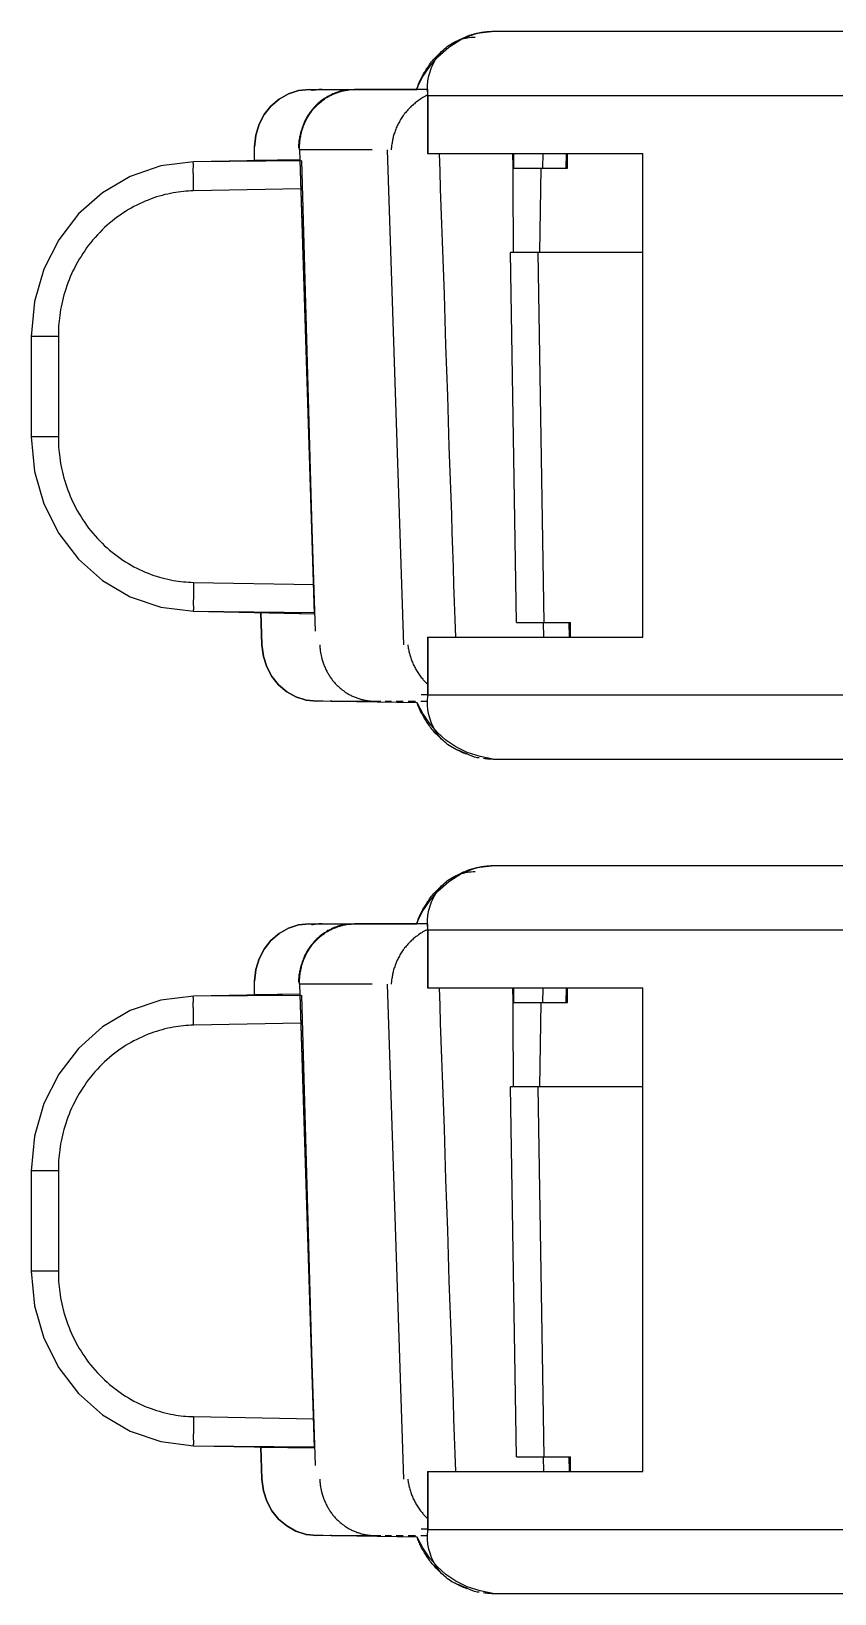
# Model space of a CAD drawing. Header units: metres. Extents: x 0 to 3575, y 0 to 842.
# Drawn here: x 240.24 to 248.7, y 361.68 to 378.13 of the extents above; entities that cross this region are included whole.
import ezdxf

# ---------------------------------------------------------------- set-up
doc = ezdxf.new("R2010")
doc.units = ezdxf.units.M
doc.layers.add('SCHEMATICS', color=7, linetype='Continuous')

msp = doc.modelspace()

# ---------------------------------------------------------------- linework, layer by layer
at = {"layer": 'SCHEMATICS', "color": 7}
for p, q in [((245.115, 378.129), (301.421, 378.129)), ((245.115, 378.129), (301.421, 378.129)), ((243.168, 377.516), (244.296, 377.516)), ((244.409, 377.516), (243.642, 377.516)), ((244.412, 377.453), (244.409, 377.521)), ((244.409, 377.518), (244.409, 376.84)), ((244.412, 377.453), (244.412, 376.84)), ((244.412, 377.453), (256, 377.453)), ((242.587, 376.766), (242.59, 376.913)), ((242.587, 376.766), (242.59, 376.913)), ((243.064, 376.881), (243.228, 371.812)), ((243.827, 376.881), (243.064, 376.881)), ((244.16, 371.669), (243.988, 376.881)), ((243.068, 376.775), (241.947, 376.754)), ((243.087, 376.764), (241.947, 376.754)), ((242.592, 376.768), (242.587, 376.766)), ((243.068, 376.775), (242.592, 376.768)), ((243.221, 371.997), (243.068, 376.775)), ((243.221, 372.009), (243.087, 376.764)), ((244.409, 376.84), (246.675, 376.84)), ((245.317, 376.687), (245.882, 376.687)), ((245.592, 375.798), (245.607, 376.687)), ((245.625, 376.687), (245.627, 376.84)), ((245.87, 376.687), (245.873, 376.84)), ((245.882, 376.687), (245.883, 376.84)), ((246.675, 371.751), (246.675, 376.84)), ((243.076, 376.468), (241.947, 376.447)), ((245.345, 371.905), (245.283, 375.798)), ((246.675, 375.798), (245.283, 375.798)), ((245.638, 371.905), (245.576, 375.798)), ((240.239, 374.915), (240.239, 373.86)), ((240.239, 374.915), (240.239, 373.86)), ((240.524, 374.915), (240.239, 374.915)), ((240.524, 374.915), (240.524, 373.86)), ((240.524, 373.86), (240.239, 373.86)), ((241.947, 372.327), (243.212, 372.303)), ((241.947, 372.022), (243.221, 372.009)), ((241.947, 372.022), (243.221, 371.997)), ((242.667, 371.669), (242.656, 372.008)), ((242.656, 372.008), (243.221, 371.997)), ((242.656, 372.008), (242.667, 371.669)), ((244.409, 371.751), (244.409, 371.138)), ((244.409, 371.751), (246.675, 371.751)), ((244.412, 371.751), (244.412, 371.138)), ((245.345, 371.905), (245.913, 371.905)), ((245.627, 371.905), (245.63, 371.751)), ((245.904, 371.751), (245.902, 371.905)), ((245.916, 371.751), (245.913, 371.905)), ((244.409, 371.144), (244.342, 371.144)), ((244.409, 371.07), (244.412, 371.138)), ((256, 371.138), (244.412, 371.138)), ((244.301, 371.06), (243.245, 371.076)), ((243.311, 371.076), (243.245, 371.076)), ((243.394, 371.076), (243.919, 371.076)), ((243.964, 371.076), (244.032, 371.076)), ((244.079, 371.076), (244.154, 371.076)), ((244.206, 371.076), (244.285, 371.076)), ((244.34, 371.076), (244.409, 371.076)), ((301.421, 370.463), (245.115, 370.463)), ((301.421, 370.463), (245.115, 370.463)), ((245.115, 369.346), (301.421, 369.346)), ((245.115, 369.346), (301.421, 369.346)), ((243.168, 368.732), (244.296, 368.732)), ((244.409, 368.732), (243.642, 368.732)), ((244.412, 368.67), (244.409, 368.737)), ((244.409, 368.733), (244.409, 368.057)), ((244.412, 368.67), (244.412, 368.057)), ((244.412, 368.67), (256, 368.67)), ((243.068, 367.991), (241.947, 367.971)), ((243.087, 367.979), (241.947, 367.971)), ((242.587, 367.982), (242.59, 368.129)), ((242.587, 367.982), (242.59, 368.129)), ((242.592, 367.983), (242.587, 367.982)), ((243.068, 367.991), (242.592, 367.983)), ((243.064, 368.097), (243.228, 363.028)), ((243.827, 368.097), (243.064, 368.097)), ((243.221, 363.214), (243.068, 367.991)), ((243.221, 363.226), (243.087, 367.979)), ((244.16, 362.886), (243.988, 368.097)), ((244.409, 368.057), (246.675, 368.057)), ((245.625, 367.904), (245.627, 368.055)), ((245.87, 367.904), (245.873, 368.057)), ((245.882, 367.904), (245.883, 368.057)), ((246.675, 362.968), (246.675, 368.057)), ((245.317, 367.904), (245.882, 367.904)), ((245.592, 367.015), (245.607, 367.904)), ((243.076, 367.685), (241.947, 367.665)), ((245.345, 363.121), (245.283, 367.015)), ((246.675, 367.015), (245.283, 367.015)), ((245.638, 363.121), (245.576, 367.015)), ((240.239, 366.131), (240.239, 365.076)), ((240.239, 366.131), (240.239, 365.076)), ((240.524, 366.131), (240.239, 366.131)), ((240.524, 366.131), (240.524, 365.076)), ((240.524, 365.076), (240.239, 365.076)), ((241.947, 363.544), (243.212, 363.521)), ((241.947, 363.238), (243.221, 363.226)), ((241.947, 363.238), (243.221, 363.214)), ((242.667, 362.885), (242.656, 363.224)), ((242.656, 363.224), (243.221, 363.214)), ((242.656, 363.224), (242.667, 362.885)), ((245.345, 363.121), (245.913, 363.121)), ((245.627, 363.121), (245.63, 362.968)), ((245.904, 362.968), (245.902, 363.121)), ((245.916, 362.968), (245.913, 363.121)), ((244.409, 362.968), (244.409, 362.353)), ((244.409, 362.968), (246.675, 362.968)), ((244.412, 362.968), (244.412, 362.353)), ((244.301, 362.276), (243.245, 362.292)), ((243.311, 362.292), (243.245, 362.292)), ((243.394, 362.292), (243.919, 362.292)), ((243.964, 362.292), (244.032, 362.292)), ((244.079, 362.292), (244.154, 362.292)), ((244.206, 362.292), (244.285, 362.292)), ((244.34, 362.292), (244.409, 362.292)), ((244.409, 362.36), (244.342, 362.36)), ((244.409, 362.286), (244.412, 362.353)), ((256, 362.353), (244.412, 362.353)), ((301.421, 361.68), (245.115, 361.68)), ((301.421, 361.68), (245.115, 361.68))]:
    msp.add_line(p, q, dxfattribs=at)
for points in [[(244.296, 377.516), (244.318, 377.57), (244.362, 377.653), (244.43, 377.754), (244.52, 377.86), (244.633, 377.962), (244.77, 378.048), (244.93, 378.107), (245.115, 378.129)], [(244.605, 377.958), (244.621, 377.97), (244.638, 377.982), (244.655, 377.994), (244.673, 378.004), (244.692, 378.014), (244.71, 378.023), (244.729, 378.031), (244.749, 378.039)], [(244.728, 378.032), (244.743, 378.039), (244.758, 378.047), (244.774, 378.054), (244.789, 378.061), (244.805, 378.068), (244.82, 378.074), (244.835, 378.08), (244.851, 378.086)], [(244.749, 378.039), (244.768, 378.045), (244.788, 378.051), (244.808, 378.055), (244.829, 378.059), (244.849, 378.063), (244.87, 378.065), (244.891, 378.066), (244.912, 378.067)], [(244.851, 378.086), (244.859, 378.088), (244.868, 378.091), (244.876, 378.093), (244.884, 378.096), (244.892, 378.098), (244.9, 378.1), (244.908, 378.101), (244.916, 378.103)], [(244.916, 378.103), (244.924, 378.105), (244.932, 378.107), (244.941, 378.109), (244.949, 378.111), (244.957, 378.113), (244.965, 378.115), (244.973, 378.117), (244.982, 378.119)], [(244.982, 378.119), (244.99, 378.119), (244.999, 378.12), (245.007, 378.121), (245.015, 378.122), (245.023, 378.123), (245.031, 378.124), (245.039, 378.125), (245.048, 378.126)], [(245.048, 378.126), (245.056, 378.126), (245.064, 378.127), (245.073, 378.127), (245.081, 378.127), (245.089, 378.128), (245.098, 378.128), (245.106, 378.129), (245.115, 378.129)], [(244.422, 377.764), (244.432, 377.778), (244.442, 377.791), (244.452, 377.805), (244.463, 377.818), (244.474, 377.831), (244.486, 377.844), (244.498, 377.857), (244.51, 377.869)], [(244.494, 377.83), (244.505, 377.848), (244.517, 377.865), (244.53, 377.882), (244.544, 377.898), (244.558, 377.914), (244.573, 377.929), (244.589, 377.944), (244.605, 377.958)], [(244.51, 377.869), (244.519, 377.878), (244.528, 377.886), (244.536, 377.895), (244.545, 377.903), (244.554, 377.911), (244.563, 377.919), (244.572, 377.927), (244.581, 377.935)], [(244.349, 377.644), (244.353, 377.652), (244.357, 377.659), (244.361, 377.667), (244.365, 377.675), (244.369, 377.682), (244.373, 377.69), (244.378, 377.697), (244.382, 377.705)], [(244.382, 377.705), (244.387, 377.712), (244.392, 377.72), (244.397, 377.727), (244.402, 377.735), (244.407, 377.742), (244.412, 377.749), (244.417, 377.757), (244.422, 377.764)], [(244.424, 377.658), (244.43, 377.681), (244.436, 377.703), (244.444, 377.725), (244.452, 377.747), (244.461, 377.768), (244.471, 377.789), (244.482, 377.81), (244.494, 377.83)], [(242.59, 376.913), (242.603, 377.035), (242.637, 377.149), (242.691, 377.251), (242.762, 377.34), (242.847, 377.414), (242.945, 377.469), (243.053, 377.504), (243.168, 377.516)], [(243.168, 377.516), (243.053, 377.504), (242.945, 377.469), (242.847, 377.414), (242.762, 377.34), (242.691, 377.251), (242.637, 377.149), (242.603, 377.035), (242.59, 376.913)], [(243.244, 377.512), (243.238, 377.511), (243.231, 377.51), (243.224, 377.51), (243.217, 377.509), (243.21, 377.508), (243.203, 377.507), (243.196, 377.505), (243.189, 377.504)], [(243.3, 377.516), (243.293, 377.516), (243.286, 377.516), (243.279, 377.515), (243.272, 377.515), (243.265, 377.514), (243.258, 377.513), (243.251, 377.513), (243.244, 377.512)], [(243.517, 377.501), (243.522, 377.502), (243.527, 377.503), (243.532, 377.504), (243.537, 377.505), (243.543, 377.506), (243.548, 377.507), (243.553, 377.508), (243.558, 377.509)], [(243.576, 377.512), (243.569, 377.511), (243.562, 377.51), (243.555, 377.51), (243.548, 377.509), (243.542, 377.508), (243.535, 377.507), (243.528, 377.505), (243.521, 377.504)], [(243.558, 377.509), (243.568, 377.51), (243.577, 377.511), (243.586, 377.512), (243.595, 377.514), (243.605, 377.514), (243.614, 377.515), (243.624, 377.516), (243.633, 377.516)], [(244.296, 377.516), (244.299, 377.524), (244.301, 377.532), (244.304, 377.54), (244.307, 377.548), (244.31, 377.556), (244.313, 377.564), (244.316, 377.573), (244.32, 377.581)], [(244.32, 377.581), (244.323, 377.589), (244.327, 377.597), (244.33, 377.605), (244.334, 377.613), (244.338, 377.621), (244.341, 377.629), (244.345, 377.636), (244.349, 377.644)], [(244.409, 377.521), (244.409, 377.538), (244.41, 377.556), (244.411, 377.573), (244.412, 377.59), (244.414, 377.607), (244.417, 377.624), (244.42, 377.641), (244.424, 377.658)], [(243.197, 377.295), (243.204, 377.304), (243.211, 377.312), (243.218, 377.32), (243.225, 377.328), (243.233, 377.336), (243.241, 377.344), (243.249, 377.351), (243.256, 377.359)], [(243.314, 377.414), (243.303, 377.406), (243.291, 377.397), (243.28, 377.388), (243.269, 377.379), (243.259, 377.37), (243.248, 377.36), (243.237, 377.35), (243.226, 377.34)], [(243.256, 377.359), (243.264, 377.366), (243.272, 377.373), (243.28, 377.38), (243.289, 377.387), (243.297, 377.394), (243.306, 377.401), (243.315, 377.407), (243.324, 377.414)], [(243.413, 377.469), (243.401, 377.463), (243.388, 377.457), (243.375, 377.45), (243.362, 377.443), (243.35, 377.436), (243.338, 377.429), (243.326, 377.422), (243.314, 377.414)], [(243.324, 377.414), (243.333, 377.42), (243.341, 377.426), (243.35, 377.431), (243.359, 377.437), (243.369, 377.442), (243.378, 377.447), (243.388, 377.452), (243.397, 377.457)], [(243.397, 377.457), (243.407, 377.462), (243.416, 377.467), (243.426, 377.471), (243.436, 377.475), (243.446, 377.479), (243.455, 377.482), (243.465, 377.485), (243.474, 377.488)], [(243.521, 377.504), (243.507, 377.501), (243.494, 377.497), (243.48, 377.493), (243.467, 377.489), (243.453, 377.484), (243.44, 377.48), (243.427, 377.474), (243.413, 377.469)], [(243.474, 377.488), (243.48, 377.49), (243.486, 377.492), (243.491, 377.494), (243.497, 377.496), (243.502, 377.497), (243.507, 377.498), (243.512, 377.5), (243.517, 377.501)], [(244.303, 377.391), (244.292, 377.383), (244.281, 377.374), (244.271, 377.366), (244.26, 377.357), (244.25, 377.348), (244.239, 377.339), (244.229, 377.329), (244.219, 377.319)], [(244.4, 377.451), (244.387, 377.444), (244.375, 377.438), (244.362, 377.431), (244.35, 377.423), (244.338, 377.416), (244.326, 377.408), (244.314, 377.399), (244.303, 377.391)], [(244.409, 377.453), (244.408, 377.453), (244.407, 377.452), (244.405, 377.452), (244.404, 377.452), (244.403, 377.451), (244.402, 377.451), (244.401, 377.451), (244.4, 377.451)], [(243.155, 377.248), (243.147, 377.236), (243.14, 377.223), (243.132, 377.21), (243.125, 377.197), (243.119, 377.184), (243.113, 377.171), (243.107, 377.158), (243.101, 377.144)], [(243.109, 377.143), (243.114, 377.153), (243.118, 377.163), (243.123, 377.173), (243.127, 377.183), (243.132, 377.193), (243.137, 377.202), (243.142, 377.212), (243.147, 377.221)], [(243.147, 377.221), (243.153, 377.231), (243.159, 377.241), (243.165, 377.25), (243.171, 377.259), (243.177, 377.268), (243.184, 377.277), (243.19, 377.286), (243.197, 377.295)], [(243.226, 377.34), (243.217, 377.329), (243.208, 377.318), (243.198, 377.307), (243.189, 377.296), (243.18, 377.284), (243.171, 377.272), (243.163, 377.26), (243.155, 377.248)], [(244.154, 377.24), (244.147, 377.23), (244.14, 377.219), (244.133, 377.209), (244.127, 377.198), (244.12, 377.187), (244.114, 377.176), (244.107, 377.165), (244.101, 377.154)], [(244.219, 377.319), (244.211, 377.31), (244.202, 377.3), (244.194, 377.291), (244.186, 377.281), (244.178, 377.271), (244.169, 377.261), (244.162, 377.25), (244.154, 377.24)], [(243.068, 377.03), (243.066, 377.023), (243.064, 377.015), (243.062, 377.007), (243.061, 377), (243.06, 376.992), (243.058, 376.984), (243.057, 376.977), (243.057, 376.969)], [(243.067, 376.969), (243.068, 376.981), (243.069, 376.992), (243.071, 377.003), (243.073, 377.014), (243.075, 377.025), (243.077, 377.036), (243.08, 377.047), (243.082, 377.057)], [(243.101, 377.144), (243.096, 377.13), (243.091, 377.116), (243.086, 377.102), (243.082, 377.087), (243.077, 377.073), (243.074, 377.059), (243.07, 377.044), (243.068, 377.03)], [(243.082, 377.057), (243.085, 377.068), (243.088, 377.079), (243.091, 377.09), (243.094, 377.1), (243.098, 377.111), (243.102, 377.122), (243.105, 377.133), (243.109, 377.143)], [(244.064, 377.064), (244.06, 377.053), (244.056, 377.042), (244.052, 377.03), (244.049, 377.019), (244.047, 377.008), (244.044, 376.996), (244.042, 376.985), (244.04, 376.973)], [(244.101, 377.154), (244.096, 377.143), (244.091, 377.133), (244.086, 377.122), (244.081, 377.111), (244.076, 377.099), (244.072, 377.088), (244.068, 377.076), (244.064, 377.064)], [(243.057, 376.969), (243.055, 376.96), (243.054, 376.952), (243.054, 376.943), (243.053, 376.935), (243.052, 376.926), (243.052, 376.918), (243.052, 376.91), (243.052, 376.901)], [(243.064, 376.881), (243.063, 376.892), (243.063, 376.903), (243.063, 376.914), (243.064, 376.925), (243.064, 376.936), (243.065, 376.947), (243.065, 376.958), (243.067, 376.969)], [(244.04, 376.973), (244.038, 376.962), (244.036, 376.95), (244.034, 376.939), (244.032, 376.927), (244.031, 376.916), (244.03, 376.904), (244.028, 376.893), (244.027, 376.881)], [(241.947, 376.754), (241.601, 376.712), (241.28, 376.601), (240.99, 376.429), (240.737, 376.205), (240.529, 375.934), (240.372, 375.623), (240.273, 375.282), (240.239, 374.915)], [(241.947, 376.754), (241.601, 376.712), (241.28, 376.601), (240.99, 376.429), (240.737, 376.205), (240.529, 375.934), (240.372, 375.623), (240.273, 375.282), (240.239, 374.915)], [(241.945, 376.738), (241.944, 376.741), (241.944, 376.744), (241.943, 376.747), (241.943, 376.749), (241.944, 376.751), (241.944, 376.753), (241.945, 376.754), (241.947, 376.754)], [(241.945, 376.628), (241.944, 376.637), (241.944, 376.646), (241.944, 376.655), (241.944, 376.663), (241.944, 376.672), (241.944, 376.68), (241.944, 376.688), (241.945, 376.695)], [(241.945, 376.695), (241.946, 376.7), (241.946, 376.705), (241.947, 376.71), (241.947, 376.715), (241.947, 376.72), (241.947, 376.726), (241.946, 376.732), (241.945, 376.738)], [(244.587, 375.358), (244.58, 375.543), (244.573, 375.728), (244.567, 375.914), (244.561, 376.099), (244.554, 376.284), (244.548, 376.47), (244.542, 376.655), (244.536, 376.84)], [(245.31, 376.687), (245.31, 376.706), (245.31, 376.726), (245.31, 376.745), (245.31, 376.764), (245.309, 376.783), (245.309, 376.802), (245.309, 376.821), (245.309, 376.84)], [(245.31, 376.657), (245.31, 376.661), (245.31, 376.664), (245.31, 376.668), (245.31, 376.672), (245.31, 376.675), (245.31, 376.679), (245.31, 376.683), (245.31, 376.687)], [(245.317, 376.687), (245.318, 376.706), (245.318, 376.726), (245.319, 376.745), (245.319, 376.764), (245.32, 376.783), (245.32, 376.802), (245.32, 376.821), (245.32, 376.84)], [(241.945, 376.543), (241.945, 376.554), (241.945, 376.564), (241.945, 376.574), (241.945, 376.585), (241.945, 376.595), (241.945, 376.606), (241.945, 376.617), (241.945, 376.628)], [(241.947, 376.447), (241.947, 376.459), (241.947, 376.471), (241.946, 376.483), (241.946, 376.495), (241.946, 376.508), (241.945, 376.52), (241.945, 376.532), (241.945, 376.543)], [(245.315, 375.798), (245.315, 375.905), (245.315, 376.013), (245.314, 376.12), (245.313, 376.228), (245.313, 376.335), (245.312, 376.442), (245.311, 376.55), (245.31, 376.657)], [(241.5, 376.363), (241.47, 376.352), (241.439, 376.34), (241.409, 376.327), (241.379, 376.313), (241.349, 376.298), (241.32, 376.283), (241.29, 376.267), (241.261, 376.251)], [(241.733, 376.426), (241.704, 376.421), (241.675, 376.415), (241.646, 376.409), (241.617, 376.401), (241.587, 376.393), (241.558, 376.384), (241.529, 376.374), (241.5, 376.363)], [(241.947, 376.447), (241.92, 376.447), (241.893, 376.446), (241.866, 376.444), (241.84, 376.441), (241.813, 376.439), (241.786, 376.435), (241.76, 376.431), (241.733, 376.426)], [(241.261, 376.251), (241.232, 376.232), (241.203, 376.214), (241.174, 376.194), (241.145, 376.174), (241.117, 376.153), (241.09, 376.131), (241.063, 376.109), (241.037, 376.087)], [(241.037, 376.087), (241.011, 376.062), (240.985, 376.037), (240.96, 376.011), (240.935, 375.985), (240.911, 375.959), (240.888, 375.932), (240.865, 375.904), (240.843, 375.876)], [(240.843, 375.876), (240.822, 375.847), (240.802, 375.818), (240.782, 375.789), (240.763, 375.759), (240.744, 375.729), (240.726, 375.698), (240.709, 375.667), (240.693, 375.636)], [(240.693, 375.636), (240.678, 375.605), (240.664, 375.574), (240.65, 375.543), (240.637, 375.511), (240.625, 375.479), (240.613, 375.447), (240.602, 375.415), (240.592, 375.382)], [(240.592, 375.382), (240.583, 375.352), (240.575, 375.321), (240.567, 375.291), (240.56, 375.26), (240.554, 375.229), (240.548, 375.198), (240.543, 375.167), (240.539, 375.136)], [(244.658, 373.223), (244.648, 373.49), (244.639, 373.757), (244.63, 374.024), (244.622, 374.291), (244.613, 374.558), (244.604, 374.824), (244.595, 375.091), (244.587, 375.358)], [(240.539, 375.136), (240.535, 375.108), (240.532, 375.081), (240.529, 375.053), (240.527, 375.026), (240.526, 374.998), (240.525, 374.97), (240.524, 374.943), (240.524, 374.915)], [(240.239, 373.86), (240.273, 373.494), (240.372, 373.152), (240.529, 372.842), (240.737, 372.571), (240.99, 372.346), (241.28, 372.175), (241.601, 372.064), (241.947, 372.022)], [(240.239, 373.86), (240.273, 373.494), (240.372, 373.152), (240.529, 372.842), (240.737, 372.571), (240.99, 372.346), (241.28, 372.175), (241.601, 372.064), (241.947, 372.022)], [(240.524, 373.86), (240.524, 373.832), (240.525, 373.805), (240.526, 373.777), (240.527, 373.75), (240.529, 373.722), (240.532, 373.695), (240.535, 373.668), (240.539, 373.641)], [(240.539, 373.641), (240.543, 373.609), (240.548, 373.578), (240.554, 373.547), (240.56, 373.516), (240.567, 373.486), (240.575, 373.455), (240.583, 373.425), (240.592, 373.395)], [(240.592, 373.395), (240.602, 373.362), (240.613, 373.329), (240.625, 373.297), (240.637, 373.265), (240.65, 373.233), (240.664, 373.202), (240.678, 373.171), (240.693, 373.141)], [(240.693, 373.141), (240.709, 373.109), (240.726, 373.078), (240.744, 373.047), (240.763, 373.016), (240.782, 372.986), (240.802, 372.957), (240.822, 372.928), (240.843, 372.899)], [(244.707, 371.751), (244.7, 371.935), (244.694, 372.119), (244.688, 372.303), (244.682, 372.487), (244.676, 372.671), (244.67, 372.855), (244.664, 373.039), (244.658, 373.223)], [(240.843, 372.899), (240.865, 372.871), (240.888, 372.843), (240.911, 372.816), (240.935, 372.789), (240.96, 372.763), (240.985, 372.738), (241.011, 372.713), (241.037, 372.689)], [(241.037, 372.689), (241.063, 372.666), (241.09, 372.644), (241.117, 372.622), (241.145, 372.602), (241.174, 372.581), (241.203, 372.562), (241.232, 372.543), (241.261, 372.524)], [(241.261, 372.524), (241.29, 372.507), (241.32, 372.491), (241.349, 372.476), (241.379, 372.462), (241.409, 372.448), (241.439, 372.435), (241.47, 372.422), (241.5, 372.41)], [(241.5, 372.41), (241.529, 372.4), (241.558, 372.391), (241.587, 372.382), (241.617, 372.374), (241.646, 372.367), (241.675, 372.36), (241.704, 372.354), (241.733, 372.348)], [(241.733, 372.348), (241.76, 372.344), (241.786, 372.34), (241.813, 372.337), (241.84, 372.334), (241.866, 372.331), (241.893, 372.329), (241.92, 372.328), (241.947, 372.327)], [(241.947, 372.327), (241.947, 372.315), (241.947, 372.304), (241.946, 372.292), (241.946, 372.28), (241.946, 372.268), (241.945, 372.256), (241.945, 372.244), (241.945, 372.232)], [(241.945, 372.146), (241.944, 372.138), (241.944, 372.129), (241.944, 372.12), (241.944, 372.112), (241.944, 372.103), (241.944, 372.095), (241.944, 372.087), (241.945, 372.08)], [(241.945, 372.232), (241.945, 372.222), (241.945, 372.211), (241.945, 372.201), (241.945, 372.19), (241.945, 372.179), (241.945, 372.169), (241.945, 372.158), (241.945, 372.146)], [(241.945, 372.08), (241.946, 372.075), (241.946, 372.07), (241.947, 372.065), (241.947, 372.06), (241.947, 372.055), (241.947, 372.049), (241.946, 372.043), (241.945, 372.036)], [(241.945, 372.036), (241.944, 372.033), (241.944, 372.031), (241.943, 372.028), (241.943, 372.026), (241.944, 372.024), (241.944, 372.023), (241.945, 372.022), (241.947, 372.022)], [(243.245, 371.076), (243.131, 371.088), (243.025, 371.122), (242.928, 371.176), (242.843, 371.248), (242.772, 371.336), (242.718, 371.437), (242.682, 371.548), (242.667, 371.669)], [(242.667, 371.669), (242.682, 371.548), (242.718, 371.437), (242.772, 371.336), (242.843, 371.248), (242.928, 371.176), (243.025, 371.122), (243.131, 371.088), (243.245, 371.076)], [(243.276, 371.669), (243.277, 371.658), (243.277, 371.647), (243.278, 371.636), (243.279, 371.626), (243.28, 371.615), (243.281, 371.604), (243.283, 371.594), (243.285, 371.583)], [(244.202, 371.669), (244.204, 371.657), (244.205, 371.645), (244.207, 371.634), (244.209, 371.622), (244.212, 371.61), (244.214, 371.599), (244.216, 371.588), (244.219, 371.577)], [(243.285, 371.583), (243.287, 371.573), (243.289, 371.562), (243.292, 371.552), (243.294, 371.541), (243.296, 371.531), (243.299, 371.521), (243.301, 371.511), (243.303, 371.501)], [(243.303, 371.501), (243.307, 371.491), (243.311, 371.48), (243.315, 371.47), (243.319, 371.46), (243.323, 371.45), (243.327, 371.44), (243.331, 371.43), (243.335, 371.421)], [(243.335, 371.421), (243.34, 371.411), (243.344, 371.401), (243.349, 371.392), (243.354, 371.382), (243.359, 371.373), (243.364, 371.364), (243.37, 371.356), (243.375, 371.347)], [(244.219, 371.577), (244.222, 371.565), (244.226, 371.554), (244.23, 371.542), (244.234, 371.531), (244.238, 371.519), (244.242, 371.508), (244.246, 371.497), (244.251, 371.486)], [(244.251, 371.486), (244.256, 371.475), (244.26, 371.463), (244.265, 371.452), (244.271, 371.442), (244.276, 371.431), (244.282, 371.42), (244.288, 371.409), (244.295, 371.399)], [(243.375, 371.347), (243.381, 371.338), (243.386, 371.329), (243.392, 371.321), (243.398, 371.312), (243.405, 371.304), (243.411, 371.295), (243.418, 371.286), (243.424, 371.278)], [(243.424, 371.278), (243.431, 371.271), (243.438, 371.263), (243.445, 371.256), (243.453, 371.249), (243.46, 371.241), (243.468, 371.234), (243.475, 371.227), (243.483, 371.22)], [(244.295, 371.399), (244.301, 371.388), (244.308, 371.377), (244.314, 371.367), (244.322, 371.357), (244.329, 371.347), (244.336, 371.337), (244.344, 371.327), (244.352, 371.317)], [(244.352, 371.317), (244.359, 371.309), (244.365, 371.301), (244.372, 371.294), (244.379, 371.286), (244.386, 371.279), (244.393, 371.271), (244.4, 371.264), (244.408, 371.257)], [(243.483, 371.22), (243.492, 371.213), (243.5, 371.206), (243.508, 371.2), (243.516, 371.193), (243.524, 371.187), (243.532, 371.181), (243.54, 371.175), (243.548, 371.169)], [(243.548, 371.169), (243.557, 371.163), (243.566, 371.158), (243.575, 371.152), (243.584, 371.147), (243.593, 371.142), (243.602, 371.138), (243.611, 371.134), (243.62, 371.13)], [(243.62, 371.13), (243.629, 371.126), (243.638, 371.121), (243.648, 371.117), (243.657, 371.113), (243.667, 371.11), (243.677, 371.106), (243.686, 371.103), (243.696, 371.101)], [(243.696, 371.101), (243.706, 371.098), (243.715, 371.095), (243.725, 371.093), (243.735, 371.09), (243.745, 371.088), (243.755, 371.086), (243.765, 371.084), (243.775, 371.082)], [(243.384, 371.079), (243.388, 371.079), (243.392, 371.078), (243.396, 371.078), (243.399, 371.078), (243.403, 371.077), (243.407, 371.077), (243.41, 371.077), (243.414, 371.077)], [(243.414, 371.077), (243.418, 371.077), (243.422, 371.077), (243.426, 371.077), (243.429, 371.076), (243.433, 371.076), (243.437, 371.076), (243.441, 371.076), (243.444, 371.076)], [(243.775, 371.082), (243.785, 371.081), (243.795, 371.079), (243.805, 371.078), (243.815, 371.077), (243.825, 371.077), (243.834, 371.076), (243.844, 371.076), (243.854, 371.076)], [(245.115, 370.463), (244.963, 370.493), (244.828, 370.537), (244.708, 370.595), (244.602, 370.666), (244.51, 370.749), (244.429, 370.843), (244.36, 370.947), (244.301, 371.06)], [(244.341, 370.96), (244.336, 370.972), (244.33, 370.985), (244.325, 370.997), (244.319, 371.01), (244.314, 371.022), (244.309, 371.035), (244.305, 371.047), (244.301, 371.06)], [(244.405, 370.853), (244.396, 370.866), (244.387, 370.88), (244.379, 370.893), (244.371, 370.907), (244.363, 370.92), (244.356, 370.934), (244.348, 370.947), (244.341, 370.96)], [(244.424, 370.933), (244.42, 370.95), (244.417, 370.967), (244.414, 370.984), (244.412, 371.001), (244.411, 371.018), (244.41, 371.036), (244.409, 371.053), (244.409, 371.07)], [(244.494, 370.763), (244.482, 370.783), (244.471, 370.803), (244.461, 370.823), (244.452, 370.844), (244.444, 370.866), (244.436, 370.888), (244.43, 370.91), (244.424, 370.933)], [(244.478, 370.755), (244.468, 370.767), (244.458, 370.779), (244.449, 370.791), (244.439, 370.803), (244.431, 370.815), (244.422, 370.828), (244.413, 370.84), (244.405, 370.853)], [(244.605, 370.634), (244.589, 370.648), (244.573, 370.662), (244.558, 370.677), (244.544, 370.693), (244.53, 370.71), (244.517, 370.727), (244.505, 370.745), (244.494, 370.763)], [(244.565, 370.67), (244.554, 370.68), (244.543, 370.69), (244.532, 370.701), (244.521, 370.712), (244.51, 370.722), (244.499, 370.733), (244.488, 370.744), (244.478, 370.755)], [(244.582, 370.655), (244.58, 370.657), (244.578, 370.659), (244.576, 370.661), (244.574, 370.663), (244.571, 370.665), (244.569, 370.666), (244.567, 370.668), (244.565, 370.67)], [(244.749, 370.552), (244.729, 370.56), (244.71, 370.568), (244.692, 370.577), (244.673, 370.587), (244.655, 370.598), (244.638, 370.609), (244.621, 370.621), (244.605, 370.634)], [(244.769, 370.54), (244.76, 370.544), (244.751, 370.548), (244.742, 370.552), (244.733, 370.557), (244.725, 370.561), (244.716, 370.565), (244.708, 370.57), (244.7, 370.574)], [(244.954, 370.478), (244.931, 370.481), (244.906, 370.487), (244.878, 370.497), (244.85, 370.509), (244.822, 370.521), (244.795, 370.533), (244.77, 370.544), (244.749, 370.552)], [(244.823, 370.517), (244.816, 370.52), (244.809, 370.522), (244.802, 370.525), (244.796, 370.527), (244.789, 370.53), (244.782, 370.533), (244.775, 370.537), (244.769, 370.54)], [(245.115, 370.463), (245.1, 370.463), (245.085, 370.464), (245.071, 370.465), (245.056, 370.466), (245.041, 370.467), (245.027, 370.468), (245.012, 370.47), (244.998, 370.472)], [(244.296, 368.732), (244.318, 368.787), (244.362, 368.87), (244.43, 368.97), (244.52, 369.076), (244.633, 369.178), (244.77, 369.265), (244.93, 369.324), (245.115, 369.346)], [(244.728, 369.248), (244.743, 369.256), (244.758, 369.263), (244.774, 369.271), (244.789, 369.278), (244.805, 369.284), (244.82, 369.291), (244.835, 369.297), (244.851, 369.303)], [(244.749, 369.256), (244.768, 369.262), (244.788, 369.267), (244.808, 369.272), (244.829, 369.276), (244.849, 369.279), (244.87, 369.281), (244.891, 369.282), (244.912, 369.283)], [(244.851, 369.303), (244.859, 369.305), (244.868, 369.307), (244.876, 369.31), (244.884, 369.312), (244.892, 369.314), (244.9, 369.316), (244.908, 369.318), (244.916, 369.32)], [(244.916, 369.32), (244.924, 369.322), (244.932, 369.324), (244.941, 369.326), (244.949, 369.328), (244.957, 369.329), (244.965, 369.331), (244.973, 369.333), (244.982, 369.335)], [(244.982, 369.335), (244.99, 369.336), (244.999, 369.337), (245.007, 369.338), (245.015, 369.339), (245.023, 369.34), (245.031, 369.34), (245.039, 369.341), (245.048, 369.342)], [(245.048, 369.342), (245.056, 369.343), (245.064, 369.343), (245.073, 369.344), (245.081, 369.345), (245.089, 369.345), (245.098, 369.345), (245.106, 369.346), (245.115, 369.346)], [(244.494, 369.046), (244.505, 369.064), (244.517, 369.081), (244.53, 369.098), (244.544, 369.115), (244.558, 369.131), (244.573, 369.146), (244.589, 369.16), (244.605, 369.174)], [(244.51, 369.086), (244.519, 369.095), (244.528, 369.103), (244.536, 369.111), (244.545, 369.12), (244.554, 369.128), (244.563, 369.136), (244.572, 369.143), (244.581, 369.151)], [(244.605, 369.174), (244.621, 369.187), (244.638, 369.199), (244.655, 369.21), (244.673, 369.221), (244.692, 369.231), (244.71, 369.24), (244.729, 369.249), (244.749, 369.256)], [(244.382, 368.922), (244.387, 368.929), (244.392, 368.936), (244.397, 368.944), (244.402, 368.951), (244.407, 368.958), (244.412, 368.966), (244.417, 368.973), (244.422, 368.98)], [(244.422, 368.98), (244.432, 368.994), (244.442, 369.008), (244.452, 369.022), (244.463, 369.035), (244.474, 369.048), (244.486, 369.061), (244.498, 369.073), (244.51, 369.086)], [(244.424, 368.875), (244.43, 368.898), (244.436, 368.92), (244.444, 368.942), (244.452, 368.964), (244.461, 368.985), (244.471, 369.006), (244.482, 369.026), (244.494, 369.046)], [(244.296, 368.732), (244.299, 368.74), (244.301, 368.748), (244.304, 368.757), (244.307, 368.765), (244.31, 368.773), (244.313, 368.781), (244.316, 368.789), (244.32, 368.797)], [(244.32, 368.797), (244.323, 368.805), (244.327, 368.813), (244.33, 368.821), (244.334, 368.829), (244.338, 368.837), (244.341, 368.845), (244.345, 368.853), (244.349, 368.861)], [(244.349, 368.861), (244.353, 368.869), (244.357, 368.876), (244.361, 368.884), (244.365, 368.892), (244.369, 368.899), (244.373, 368.907), (244.378, 368.915), (244.382, 368.922)], [(244.409, 368.737), (244.409, 368.754), (244.41, 368.772), (244.411, 368.789), (244.412, 368.806), (244.414, 368.824), (244.417, 368.841), (244.42, 368.858), (244.424, 368.875)], [(242.59, 368.129), (242.603, 368.251), (242.637, 368.365), (242.691, 368.467), (242.762, 368.556), (242.847, 368.63), (242.945, 368.685), (243.053, 368.72), (243.168, 368.732)], [(243.168, 368.732), (243.053, 368.72), (242.945, 368.685), (242.847, 368.63), (242.762, 368.556), (242.691, 368.467), (242.637, 368.365), (242.603, 368.251), (242.59, 368.129)], [(243.244, 368.729), (243.238, 368.728), (243.231, 368.727), (243.224, 368.726), (243.217, 368.725), (243.21, 368.724), (243.203, 368.723), (243.196, 368.721), (243.189, 368.72)], [(243.314, 368.631), (243.303, 368.622), (243.291, 368.614), (243.28, 368.605), (243.269, 368.595), (243.259, 368.586), (243.248, 368.576), (243.237, 368.566), (243.226, 368.555)], [(243.3, 368.732), (243.293, 368.732), (243.286, 368.732), (243.279, 368.731), (243.272, 368.731), (243.265, 368.731), (243.258, 368.73), (243.251, 368.73), (243.244, 368.729)], [(243.256, 368.575), (243.264, 368.583), (243.272, 368.59), (243.28, 368.597), (243.289, 368.604), (243.297, 368.611), (243.306, 368.617), (243.315, 368.624), (243.324, 368.63)], [(243.413, 368.686), (243.401, 368.68), (243.388, 368.674), (243.375, 368.667), (243.362, 368.661), (243.35, 368.654), (243.338, 368.646), (243.326, 368.639), (243.314, 368.631)], [(243.324, 368.63), (243.333, 368.636), (243.341, 368.643), (243.35, 368.648), (243.359, 368.654), (243.369, 368.659), (243.378, 368.665), (243.388, 368.67), (243.397, 368.674)], [(243.397, 368.674), (243.407, 368.679), (243.416, 368.683), (243.426, 368.687), (243.436, 368.691), (243.446, 368.695), (243.455, 368.699), (243.465, 368.702), (243.474, 368.705)], [(243.521, 368.72), (243.507, 368.717), (243.494, 368.714), (243.48, 368.71), (243.467, 368.706), (243.453, 368.702), (243.44, 368.697), (243.427, 368.692), (243.413, 368.686)], [(243.474, 368.705), (243.48, 368.707), (243.486, 368.709), (243.491, 368.711), (243.497, 368.712), (243.502, 368.714), (243.507, 368.715), (243.512, 368.716), (243.517, 368.717)], [(243.517, 368.717), (243.522, 368.719), (243.527, 368.72), (243.532, 368.721), (243.537, 368.722), (243.543, 368.723), (243.548, 368.724), (243.553, 368.724), (243.558, 368.725)], [(243.576, 368.729), (243.569, 368.728), (243.562, 368.727), (243.555, 368.726), (243.548, 368.725), (243.542, 368.724), (243.535, 368.723), (243.528, 368.721), (243.521, 368.72)], [(243.558, 368.725), (243.568, 368.727), (243.577, 368.728), (243.586, 368.729), (243.595, 368.73), (243.605, 368.73), (243.614, 368.731), (243.624, 368.731), (243.633, 368.731)], [(244.4, 368.667), (244.387, 368.661), (244.375, 368.654), (244.362, 368.647), (244.35, 368.639), (244.338, 368.632), (244.326, 368.624), (244.314, 368.616), (244.303, 368.607)], [(244.409, 368.67), (244.408, 368.669), (244.407, 368.669), (244.405, 368.669), (244.404, 368.668), (244.403, 368.668), (244.402, 368.668), (244.401, 368.668), (244.4, 368.667)], [(243.155, 368.465), (243.147, 368.453), (243.14, 368.44), (243.132, 368.427), (243.125, 368.414), (243.119, 368.401), (243.113, 368.388), (243.107, 368.374), (243.101, 368.36)], [(243.147, 368.438), (243.153, 368.448), (243.159, 368.457), (243.165, 368.467), (243.171, 368.476), (243.177, 368.485), (243.184, 368.494), (243.19, 368.503), (243.197, 368.511)], [(243.226, 368.555), (243.217, 368.545), (243.208, 368.534), (243.198, 368.523), (243.189, 368.512), (243.18, 368.501), (243.171, 368.489), (243.163, 368.477), (243.155, 368.465)], [(243.197, 368.511), (243.204, 368.52), (243.211, 368.528), (243.218, 368.536), (243.225, 368.544), (243.233, 368.552), (243.241, 368.56), (243.249, 368.568), (243.256, 368.575)], [(244.219, 368.535), (244.211, 368.526), (244.202, 368.517), (244.194, 368.508), (244.186, 368.498), (244.178, 368.488), (244.169, 368.478), (244.162, 368.467), (244.154, 368.457)], [(244.303, 368.607), (244.292, 368.599), (244.281, 368.591), (244.271, 368.583), (244.26, 368.574), (244.25, 368.565), (244.239, 368.555), (244.229, 368.545), (244.219, 368.535)], [(243.101, 368.36), (243.096, 368.347), (243.091, 368.333), (243.086, 368.319), (243.082, 368.304), (243.077, 368.29), (243.074, 368.276), (243.07, 368.261), (243.068, 368.246)], [(243.082, 368.273), (243.085, 368.285), (243.088, 368.296), (243.091, 368.307), (243.094, 368.317), (243.098, 368.328), (243.102, 368.338), (243.105, 368.348), (243.109, 368.358)], [(243.109, 368.358), (243.114, 368.369), (243.118, 368.379), (243.123, 368.389), (243.127, 368.399), (243.132, 368.409), (243.137, 368.419), (243.142, 368.429), (243.147, 368.438)], [(244.101, 368.37), (244.096, 368.36), (244.091, 368.349), (244.086, 368.338), (244.081, 368.327), (244.076, 368.315), (244.072, 368.304), (244.068, 368.293), (244.064, 368.281)], [(244.154, 368.457), (244.147, 368.447), (244.14, 368.436), (244.133, 368.425), (244.127, 368.415), (244.12, 368.404), (244.114, 368.393), (244.107, 368.381), (244.101, 368.37)], [(243.057, 368.186), (243.055, 368.178), (243.054, 368.169), (243.054, 368.16), (243.053, 368.152), (243.052, 368.143), (243.052, 368.135), (243.052, 368.126), (243.052, 368.117)], [(243.068, 368.246), (243.066, 368.239), (243.064, 368.232), (243.062, 368.224), (243.061, 368.216), (243.06, 368.209), (243.058, 368.201), (243.057, 368.194), (243.057, 368.186)], [(243.064, 368.097), (243.063, 368.109), (243.063, 368.12), (243.063, 368.131), (243.064, 368.142), (243.064, 368.153), (243.065, 368.164), (243.065, 368.175), (243.067, 368.186)], [(243.067, 368.186), (243.068, 368.198), (243.069, 368.209), (243.071, 368.22), (243.073, 368.231), (243.075, 368.242), (243.077, 368.253), (243.08, 368.263), (243.082, 368.273)], [(244.04, 368.189), (244.038, 368.178), (244.036, 368.166), (244.034, 368.155), (244.032, 368.143), (244.031, 368.132), (244.03, 368.121), (244.028, 368.109), (244.027, 368.097)], [(244.064, 368.281), (244.06, 368.27), (244.056, 368.258), (244.052, 368.247), (244.049, 368.235), (244.047, 368.224), (244.044, 368.212), (244.042, 368.201), (244.04, 368.189)], [(241.947, 367.971), (241.601, 367.928), (241.28, 367.818), (240.99, 367.646), (240.737, 367.421), (240.529, 367.15), (240.372, 366.84), (240.273, 366.498), (240.239, 366.131)], [(241.947, 367.971), (241.601, 367.928), (241.28, 367.818), (240.99, 367.646), (240.737, 367.421), (240.529, 367.15), (240.372, 366.84), (240.273, 366.498), (240.239, 366.131)], [(241.945, 367.956), (241.944, 367.958), (241.944, 367.961), (241.943, 367.964), (241.943, 367.966), (241.944, 367.968), (241.944, 367.97), (241.945, 367.971), (241.947, 367.971)], [(244.587, 366.575), (244.58, 366.76), (244.573, 366.945), (244.567, 367.131), (244.561, 367.316), (244.554, 367.501), (244.548, 367.687), (244.542, 367.872), (244.536, 368.057)], [(245.31, 367.904), (245.31, 367.923), (245.31, 367.942), (245.31, 367.962), (245.31, 367.981), (245.309, 368), (245.309, 368.019), (245.309, 368.038), (245.309, 368.057)], [(245.317, 367.904), (245.318, 367.923), (245.318, 367.942), (245.319, 367.962), (245.319, 367.981), (245.32, 368), (245.32, 368.019), (245.32, 368.038), (245.32, 368.057)], [(241.945, 367.845), (241.944, 367.853), (241.944, 367.862), (241.944, 367.871), (241.944, 367.88), (241.944, 367.889), (241.944, 367.897), (241.944, 367.905), (241.945, 367.913)], [(241.945, 367.913), (241.946, 367.917), (241.946, 367.922), (241.947, 367.927), (241.947, 367.932), (241.947, 367.937), (241.947, 367.943), (241.946, 367.949), (241.945, 367.956)], [(241.945, 367.761), (241.945, 367.771), (241.945, 367.781), (241.945, 367.791), (241.945, 367.801), (241.945, 367.812), (241.945, 367.823), (241.945, 367.833), (241.945, 367.845)], [(245.31, 367.874), (245.31, 367.877), (245.31, 367.881), (245.31, 367.885), (245.31, 367.889), (245.31, 367.892), (245.31, 367.896), (245.31, 367.9), (245.31, 367.904)], [(245.315, 367.015), (245.315, 367.122), (245.315, 367.23), (245.314, 367.337), (245.313, 367.444), (245.313, 367.551), (245.312, 367.659), (245.311, 367.766), (245.31, 367.874)], [(241.733, 367.644), (241.704, 367.638), (241.675, 367.632), (241.646, 367.625), (241.617, 367.617), (241.587, 367.609), (241.558, 367.6), (241.529, 367.591), (241.5, 367.581)], [(241.947, 367.665), (241.92, 367.664), (241.893, 367.662), (241.866, 367.661), (241.84, 367.658), (241.813, 367.655), (241.786, 367.652), (241.76, 367.648), (241.733, 367.644)], [(241.947, 367.665), (241.947, 367.676), (241.947, 367.688), (241.946, 367.7), (241.946, 367.712), (241.946, 367.724), (241.945, 367.736), (241.945, 367.748), (241.945, 367.761)], [(241.5, 367.581), (241.47, 367.569), (241.439, 367.557), (241.409, 367.544), (241.379, 367.53), (241.349, 367.515), (241.32, 367.5), (241.29, 367.484), (241.261, 367.468)], [(241.261, 367.468), (241.232, 367.45), (241.203, 367.431), (241.174, 367.411), (241.145, 367.391), (241.117, 367.37), (241.09, 367.348), (241.063, 367.326), (241.037, 367.304)], [(241.037, 367.304), (241.011, 367.279), (240.985, 367.254), (240.96, 367.229), (240.935, 367.202), (240.911, 367.176), (240.888, 367.149), (240.865, 367.121), (240.843, 367.093)], [(240.843, 367.093), (240.822, 367.064), (240.802, 367.035), (240.782, 367.006), (240.763, 366.976), (240.744, 366.945), (240.726, 366.914), (240.709, 366.883), (240.693, 366.851)], [(240.693, 366.851), (240.678, 366.821), (240.664, 366.79), (240.65, 366.759), (240.637, 366.727), (240.625, 366.696), (240.613, 366.664), (240.602, 366.631), (240.592, 366.599)], [(240.592, 366.599), (240.583, 366.568), (240.575, 366.538), (240.567, 366.507), (240.56, 366.476), (240.554, 366.445), (240.548, 366.415), (240.543, 366.384), (240.539, 366.353)], [(244.658, 364.44), (244.648, 364.707), (244.639, 364.973), (244.63, 365.24), (244.622, 365.507), (244.613, 365.774), (244.604, 366.041), (244.595, 366.308), (244.587, 366.575)], [(240.539, 366.353), (240.535, 366.325), (240.532, 366.297), (240.529, 366.27), (240.527, 366.242), (240.526, 366.214), (240.525, 366.187), (240.524, 366.159), (240.524, 366.131)], [(240.239, 365.076), (240.273, 364.71), (240.372, 364.369), (240.529, 364.059), (240.737, 363.788), (240.99, 363.563), (241.28, 363.391), (241.601, 363.281), (241.947, 363.238)], [(240.239, 365.076), (240.273, 364.71), (240.372, 364.369), (240.529, 364.059), (240.737, 363.788), (240.99, 363.563), (241.28, 363.391), (241.601, 363.281), (241.947, 363.238)], [(240.524, 365.076), (240.524, 365.049), (240.525, 365.021), (240.526, 364.994), (240.527, 364.966), (240.529, 364.939), (240.532, 364.911), (240.535, 364.884), (240.539, 364.856)], [(240.539, 364.856), (240.543, 364.825), (240.548, 364.794), (240.554, 364.763), (240.56, 364.732), (240.567, 364.701), (240.575, 364.671), (240.583, 364.64), (240.592, 364.61)], [(240.592, 364.61), (240.602, 364.578), (240.613, 364.546), (240.625, 364.514), (240.637, 364.482), (240.65, 364.45), (240.664, 364.418), (240.678, 364.387), (240.693, 364.356)], [(240.693, 364.356), (240.709, 364.325), (240.726, 364.294), (240.744, 364.263), (240.763, 364.233), (240.782, 364.203), (240.802, 364.173), (240.822, 364.144), (240.843, 364.115)], [(244.707, 362.968), (244.7, 363.152), (244.694, 363.336), (244.688, 363.52), (244.682, 363.704), (244.676, 363.888), (244.67, 364.072), (244.664, 364.256), (244.658, 364.44)], [(240.843, 364.115), (240.865, 364.087), (240.888, 364.06), (240.911, 364.032), (240.935, 364.006), (240.96, 363.98), (240.985, 363.955), (241.011, 363.93), (241.037, 363.906)], [(241.037, 363.906), (241.063, 363.883), (241.09, 363.861), (241.117, 363.839), (241.145, 363.818), (241.174, 363.798), (241.203, 363.778), (241.232, 363.759), (241.261, 363.741)], [(241.261, 363.741), (241.29, 363.724), (241.32, 363.708), (241.349, 363.693), (241.379, 363.678), (241.409, 363.665), (241.439, 363.652), (241.47, 363.639), (241.5, 363.628)], [(241.5, 363.628), (241.529, 363.618), (241.558, 363.608), (241.587, 363.6), (241.617, 363.591), (241.646, 363.584), (241.675, 363.577), (241.704, 363.571), (241.733, 363.566)], [(241.733, 363.566), (241.76, 363.561), (241.786, 363.557), (241.813, 363.553), (241.84, 363.55), (241.866, 363.548), (241.893, 363.546), (241.92, 363.545), (241.947, 363.544)], [(241.947, 363.544), (241.947, 363.532), (241.947, 363.52), (241.946, 363.508), (241.946, 363.496), (241.946, 363.484), (241.945, 363.473), (241.945, 363.461), (241.945, 363.45)], [(241.945, 363.364), (241.944, 363.355), (241.944, 363.346), (241.944, 363.337), (241.944, 363.329), (241.944, 363.32), (241.944, 363.312), (241.944, 363.303), (241.945, 363.296)], [(241.945, 363.45), (241.945, 363.439), (241.945, 363.428), (241.945, 363.418), (241.945, 363.407), (241.945, 363.396), (241.945, 363.386), (241.945, 363.375), (241.945, 363.364)], [(241.945, 363.253), (241.944, 363.25), (241.944, 363.247), (241.943, 363.245), (241.943, 363.243), (241.944, 363.241), (241.944, 363.239), (241.945, 363.238), (241.947, 363.238)], [(241.945, 363.296), (241.946, 363.291), (241.946, 363.287), (241.947, 363.282), (241.947, 363.277), (241.947, 363.272), (241.947, 363.266), (241.946, 363.26), (241.945, 363.253)], [(243.245, 362.292), (243.131, 362.304), (243.025, 362.338), (242.928, 362.393), (242.843, 362.465), (242.772, 362.552), (242.718, 362.653), (242.682, 362.764), (242.667, 362.885)], [(242.667, 362.885), (242.682, 362.764), (242.718, 362.653), (242.772, 362.552), (242.843, 362.465), (242.928, 362.393), (243.025, 362.338), (243.131, 362.304), (243.245, 362.292)], [(243.276, 362.885), (243.277, 362.874), (243.277, 362.864), (243.278, 362.853), (243.279, 362.842), (243.28, 362.832), (243.281, 362.821), (243.283, 362.811), (243.285, 362.8)], [(244.202, 362.885), (244.204, 362.874), (244.205, 362.862), (244.207, 362.851), (244.209, 362.839), (244.212, 362.827), (244.214, 362.816), (244.216, 362.804), (244.219, 362.793)], [(243.285, 362.8), (243.287, 362.789), (243.289, 362.778), (243.292, 362.768), (243.294, 362.757), (243.296, 362.747), (243.299, 362.737), (243.301, 362.727), (243.303, 362.717)], [(243.303, 362.717), (243.307, 362.707), (243.311, 362.696), (243.315, 362.686), (243.319, 362.676), (243.323, 362.667), (243.327, 362.657), (243.331, 362.647), (243.335, 362.638)], [(244.219, 362.793), (244.222, 362.781), (244.226, 362.77), (244.23, 362.758), (244.234, 362.747), (244.238, 362.736), (244.242, 362.725), (244.246, 362.713), (244.251, 362.702)], [(243.335, 362.638), (243.34, 362.628), (243.344, 362.618), (243.349, 362.608), (243.354, 362.599), (243.359, 362.59), (243.364, 362.581), (243.37, 362.573), (243.375, 362.564)], [(243.375, 362.564), (243.381, 362.555), (243.386, 362.546), (243.392, 362.537), (243.398, 362.528), (243.405, 362.52), (243.411, 362.512), (243.418, 362.503), (243.424, 362.495)], [(244.251, 362.702), (244.256, 362.691), (244.26, 362.68), (244.265, 362.669), (244.271, 362.659), (244.276, 362.648), (244.282, 362.637), (244.288, 362.627), (244.295, 362.616)], [(244.295, 362.616), (244.301, 362.605), (244.308, 362.595), (244.314, 362.584), (244.322, 362.574), (244.329, 362.564), (244.336, 362.554), (244.344, 362.544), (244.352, 362.534)], [(243.424, 362.495), (243.431, 362.488), (243.438, 362.48), (243.445, 362.472), (243.453, 362.465), (243.46, 362.457), (243.468, 362.45), (243.475, 362.442), (243.483, 362.435)], [(243.483, 362.435), (243.492, 362.429), (243.5, 362.422), (243.508, 362.416), (243.516, 362.41), (243.524, 362.404), (243.532, 362.398), (243.54, 362.392), (243.548, 362.386)], [(243.548, 362.386), (243.557, 362.38), (243.566, 362.375), (243.575, 362.369), (243.584, 362.364), (243.593, 362.359), (243.602, 362.355), (243.611, 362.35), (243.62, 362.346)], [(244.352, 362.534), (244.359, 362.526), (244.365, 362.518), (244.372, 362.511), (244.379, 362.503), (244.386, 362.495), (244.393, 362.488), (244.4, 362.481), (244.408, 362.474)], [(243.384, 362.296), (243.388, 362.296), (243.392, 362.295), (243.396, 362.295), (243.399, 362.294), (243.403, 362.294), (243.407, 362.294), (243.41, 362.294), (243.414, 362.294)], [(243.414, 362.294), (243.418, 362.294), (243.422, 362.293), (243.426, 362.293), (243.429, 362.293), (243.433, 362.293), (243.437, 362.292), (243.441, 362.292), (243.444, 362.292)], [(243.62, 362.346), (243.629, 362.342), (243.638, 362.338), (243.648, 362.334), (243.657, 362.33), (243.667, 362.326), (243.677, 362.323), (243.686, 362.32), (243.696, 362.317)], [(243.696, 362.317), (243.706, 362.314), (243.715, 362.311), (243.725, 362.308), (243.735, 362.306), (243.745, 362.304), (243.755, 362.302), (243.765, 362.3), (243.775, 362.298)], [(243.775, 362.298), (243.785, 362.297), (243.795, 362.296), (243.805, 362.295), (243.815, 362.294), (243.825, 362.293), (243.834, 362.293), (243.844, 362.292), (243.854, 362.292)], [(245.115, 361.68), (244.963, 361.709), (244.828, 361.753), (244.708, 361.811), (244.602, 361.882), (244.51, 361.965), (244.429, 362.059), (244.36, 362.163), (244.301, 362.276)], [(244.341, 362.177), (244.336, 362.19), (244.33, 362.202), (244.325, 362.214), (244.319, 362.227), (244.314, 362.239), (244.309, 362.252), (244.305, 362.264), (244.301, 362.276)], [(244.424, 362.15), (244.42, 362.167), (244.417, 362.184), (244.414, 362.2), (244.412, 362.218), (244.411, 362.235), (244.41, 362.252), (244.409, 362.269), (244.409, 362.286)], [(244.405, 362.069), (244.396, 362.083), (244.387, 362.096), (244.379, 362.11), (244.371, 362.123), (244.363, 362.137), (244.356, 362.15), (244.348, 362.164), (244.341, 362.177)], [(244.478, 361.972), (244.468, 361.984), (244.458, 361.996), (244.449, 362.008), (244.439, 362.02), (244.431, 362.032), (244.422, 362.044), (244.413, 362.057), (244.405, 362.069)], [(244.494, 361.978), (244.482, 361.998), (244.471, 362.019), (244.461, 362.04), (244.452, 362.061), (244.444, 362.083), (244.436, 362.105), (244.43, 362.128), (244.424, 362.15)], [(244.565, 361.886), (244.554, 361.897), (244.543, 361.907), (244.532, 361.917), (244.521, 361.928), (244.51, 361.939), (244.499, 361.95), (244.488, 361.961), (244.478, 361.972)], [(244.605, 361.85), (244.589, 361.864), (244.573, 361.879), (244.558, 361.894), (244.544, 361.91), (244.53, 361.927), (244.517, 361.944), (244.505, 361.961), (244.494, 361.978)], [(244.582, 361.872), (244.58, 361.874), (244.578, 361.876), (244.576, 361.878), (244.574, 361.879), (244.571, 361.881), (244.569, 361.883), (244.567, 361.885), (244.565, 361.886)], [(244.749, 361.769), (244.729, 361.776), (244.71, 361.784), (244.692, 361.793), (244.673, 361.803), (244.655, 361.813), (244.638, 361.825), (244.621, 361.837), (244.605, 361.85)], [(244.769, 361.756), (244.76, 361.76), (244.751, 361.764), (244.742, 361.768), (244.733, 361.773), (244.725, 361.777), (244.716, 361.782), (244.708, 361.786), (244.7, 361.79)], [(244.954, 361.695), (244.931, 361.697), (244.906, 361.704), (244.878, 361.713), (244.85, 361.725), (244.822, 361.738), (244.795, 361.75), (244.77, 361.761), (244.749, 361.769)], [(244.823, 361.732), (244.816, 361.735), (244.809, 361.738), (244.802, 361.741), (244.796, 361.744), (244.789, 361.747), (244.782, 361.75), (244.775, 361.753), (244.769, 361.756)], [(245.115, 361.68), (245.1, 361.68), (245.085, 361.68), (245.071, 361.681), (245.056, 361.682), (245.041, 361.683), (245.027, 361.684), (245.012, 361.686), (244.998, 361.688)]]:
    msp.add_lwpolyline(points, dxfattribs=at)

doc.saveas('drawing.dxf')
